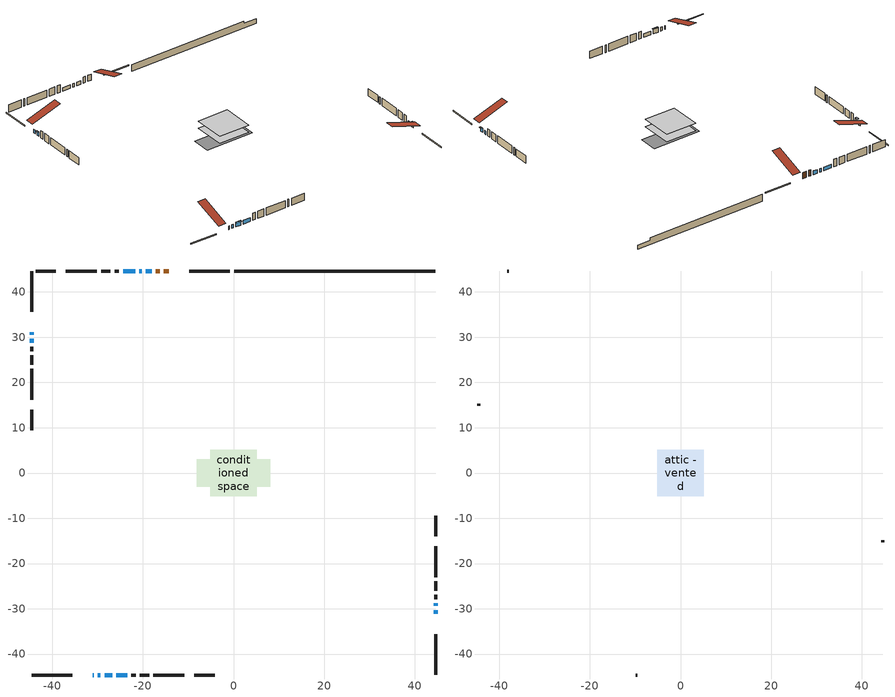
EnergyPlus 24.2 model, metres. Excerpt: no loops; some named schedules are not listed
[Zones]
conditioned space
 floor adiabatic (AdiabaticFloorConstruction): -5.13,-5.13 -5.13,5.13 5.13,5.13 5.13,-5.13 z1.13
 floor foundation (Slab1 construction): -8.08,-3.05 -8.08,3.05 8.08,3.05 8.08,-3.05 z-1.16
 wall outside (RimJoist1 construction): -0.79,44.63 -9.82,44.63 / -44.63,-44.63 -35.6,-44.63 / -44.63,44.63 -44.63,35.6 / 44.63,-44.63 44.63,-35.6 z1.13:1.43
 wall outside (AdiabaticWallConstruction 1): -14.32,44.63 -15.39,44.63 / -16.32,44.63 -17.13,44.63 z1.13:3.16
 wall outside (AdiabaticWallConstruction): -31.11,-44.63 -30.87,-44.63 / -18.06,44.63 -19.38,44.63 / -29.95,-44.63 -29.4,-44.63 / -44.63,31.11 -44.63,30.57 / -20.31,44.63 -20.79,44.63 / -21.72,44.63 -24.41,44.63 / -25.87,-44.63 -23.48,-44.63 / 44.63,-29.35 44.63,-28.8 z1.13:2.35; 44.63,-31.11 44.63,-30.27 / -28.48,-44.63 -26.8,-44.63 / -44.63,29.64 -44.63,28.8 z1.13:2.6
 wall outside (Wall1 construction): -25.33,44.63 -26.29,44.63 / -22.55,-44.63 -21.6,-44.63 / -44.63,27.87 -44.63,26.92 / 44.63,-27.87 44.63,-26.92 z1.13:3.57
 wall outside (Wall2 construction): -27.22,44.63 -29.26,44.63 / -20.67,-44.63 -18.62,-44.63 / -44.63,25.99 -44.63,23.95 / 44.63,-25.99 44.63,-23.95 z1.13:3.57
 wall outside (Wall3 construction): -30.19,44.63 -37.01,44.63 / -17.69,-44.63 -10.87,-44.63 / -44.63,23.02 -44.63,16.19 / 44.63,-23.02 44.63,-16.19 z1.13:3.57
 wall outside (Wall5 construction): -39.23,44.63 -43.71,44.63 / -8.65,-44.63 -4.18,-44.63 / -44.63,13.97 -44.63,9.5 / 44.63,-13.97 44.63,-9.5 z1.13:3.57
 wall foundation (FoundationWall1 construction): 0.13,44.63,-1.16 0.13,44.63,1.13 40.18,44.63,1.13 40.18,44.63,0.32 44.63,44.63,0.32 44.63,44.63,-1.16
 window (WindowConstruction 6): -31.11,-44.63 -30.88,-44.63 z1.13:2.35
 window (WindowConstruction 8): -18.06,44.63 -19.38,44.63 z1.13:2.35
 window (WindowConstruction 9): -29.95,-44.63 -29.4,-44.63 z1.13:2.35
 window (WindowConstruction 10): -44.63,31.11 -44.63,30.57 z1.13:2.35
 window (WindowConstruction): -20.31,44.63 -20.79,44.63 z1.13:2.35
 window (WindowConstruction 1): -21.72,44.63 -24.4,44.63 z1.13:2.35
 window (WindowConstruction 2): 44.63,-31.11 44.63,-30.27 z1.13:2.6
 window (WindowConstruction 3): -28.48,-44.63 -26.8,-44.63 z1.13:2.6
 window (WindowConstruction 4): -25.87,-44.63 -23.48,-44.63 z1.13:2.35
 window (WindowConstruction 5): -44.63,29.64 -44.63,28.8 z1.13:2.6
 window (WindowConstruction 7): 44.63,-29.35 44.63,-28.8 z1.13:2.35
 door (Door): -14.32,44.63 -15.39,44.63 z1.13:3.16
 door (Door 1): -16.32,44.63 -17.13,44.63 z1.13:3.16
 ceiling adiabatic (AdiabaticFloorConstruction): 5.13,-5.13 5.13,5.13 -5.13,5.13 -5.13,-5.13 z1.13
attic - vented
 floor to conditioned space (Floor1 construction Reversed): -5.13,-5.13 -5.13,5.13 5.13,5.13 5.13,-5.13 z3.57
 wall outside (Wall4 construction): -37.94,44.63 -38.31,44.63 / -9.94,-44.63 -9.58,-44.63 / -44.63,15.26 -44.63,14.9 / 44.63,-15.26 44.63,-14.9 z1.13:3.57
 roof outside (Roof1 construction): -13.39,44.63,3.57 -13.39,34.64,6.9 -10.75,34.64,6.9 -10.75,44.63,3.57; -32.04,-44.63,3.57 -32.04,-34.64,6.9 -34.68,-34.64,6.9 -34.68,-44.63,3.57; -44.63,32.04,3.57 -34.64,32.04,6.9 -34.64,34.68,6.9 -44.63,34.68,3.57; 44.63,-32.04,3.57 34.64,-32.04,6.9 34.64,-34.68,6.9 44.63,-34.68,3.57
shading: 44.63,-30.21 44.63,-31.17 45.18,-31.17 45.18,-30.21 z2.66; -26.74,-44.63 -28.54,-44.63 -28.54,-45.18 -26.74,-45.18 z2.66; -44.63,28.74 -44.63,29.7 -45.18,29.7 -45.18,28.74 z2.66
[Building]
Building 1: Terrain=Suburbs
[Site:Location]
Windsor AP_ON: Latitude {deg}=42.28; Longitude {deg}=-82.96; Time Zone {hr}=-5; Elevation {m}=190; Keep Site Location Information=Yes
[Site:GroundTemperature:Shallow]
6.34957, 4.46684, 4.31606, 5.20952, 8.79623, 12.3662, 15.4612, 17.4219, 17.5884, 15.9938, 12.9777, 9.51722
[Site:WaterMainsTemperature]
Calculation Method=Schedule; Temperature Schedule=mains temperature schedule
[Material] Roughness=Rough; Thermal Absorptance=0.9
Name | Thickness {m} | Conductivity {W/m-K} | Density {kg/m3} | Specific Heat {J/kg-K} | Solar Absorptance | Visible Absorptance
asphalt or fiberglass shingles | 0.00635 | 0.162714 | 1121.4 | 1465.45 | 0.4 | 0.4
ceiling loosefill ins | 0.254 | 0.0480833 | 16.02 | 1046.75 | 0.7 | 0.7
ceiling stud and cavity | 0.1397 | 0.615002 | 65.682 | 1177.47 | 0.7 | 0.7
concrete 4.0 in. | 0.1016 | 1.803125 | 2242.8 | 837.4 | 0.7 | 0.7
concrete 8.0 in. | 0.2032 | 1.803125 | 2242.8 | 837.4 | 0.7 | 0.7
door material | 0.04445 | 0.053851 | 512.64 | 1214.23 | 0.7 | 0.7
exterior vertical ins | 0.040433 | 0.029427 | 32.04 | 1214.23 | 0.7 | 0.7
floor covering | 0.0127 | 0.0433444 | 54.468 | 1339.84 | 0.6 | 0.6
floor rigid ins; wall rigid ins 1 | 0.512978 | 0.029427 | 32.04 | 1214.23 | 0.7 | 0.7
floor stud and cavity | 0.1397 | 1.75129 | 37.0049 | 1207.88 | 0.7 | 0.7
furniture material conditioned space 1 | 0.1524 | 0.115458 | 640.8 | 1214.23 | 0.6 | 0.6
gypsum board | 0.0127 | 0.160291 | 801 | 837.4 | 0.6 | 0.6
gypsum board 1 | 0.0127 | 0.160291 | 801 | 837.4 | 0.7 | 0.7
osb sheathing 0.5 in. | 0.0127 | 0.115458 | 512.64 | 1214.23 | 0.7 | 0.7
osb sheathing 0.75 in. | 0.01905 | 0.115458 | 512.64 | 1214.23 | 0.7 | 0.7
osb sheathing 2.0 in. | 0.0508 | 0.115458 | 512.64 | 1214.23 | 0.7 | 0.7
rim joist rigid ins; wall rigid ins | 0.051816 | 0.029427 | 32.04 | 1214.23 | 0.7 | 0.7
rim joist stud and cavity | 0.0508 | 0.426902 | 125.044 | 1163.47 | 0.6 | 0.6
wall stud and cavity | 0.1397 | 0.255936 | 139.0536 | 1170.24 | 0.7 | 0.7
wall stud and cavity 1 | 0.1397 | 0.277414 | 139.0536 | 1170.24 | 0.7 | 0.7
wall stud and cavity 2 | 0.1397 | 0.203435 | 139.0536 | 1170.24 | 0.7 | 0.7
wall stud and cavity 3 | 0.0889 | 6.9971 | 50.32683 | 1063.81 | 0.6 | 0.6
wall stud and cavity 4 | 0.1397 | 0.206382 | 139.0536 | 1170.24 | 0.7 | 0.7
wall stud and cavity 5 | 0.0889 | 0.380278 | 52.3479 | 1209.89 | 0.7 | 0.7
wall stud and cavity 6 | 0.0889 | 0.391764 | 83.0341 | 1211.67 | 0.7 | 0.7
wood siding | 0.0254 | 0.102417 | 544.68 | 1172.36 | 0.4 | 0.4
wood siding 1 | 0.00254 | 0.102417 | 544.68 | 1172.36 | 0.4 | 0.4
wood siding 2; wood siding 3; wood siding 4 | 0.0254 | 0.102417 | 544.68 | 1172.36 | 0.7 | 0.7
[WindowMaterial:SimpleGlazingSystem]
Name | U-Factor {W/m2-K} | Solar Heat Gain Coefficient
WindowMaterial | 2.87193 | 0.57
WindowMaterial 1 | 2.76632 | 0.65
WindowMaterial 2 | 2.89748 | 0.52
WindowMaterial 3 | 2.89351 | 0.54
WindowMaterial 4 | 3.06612 | 0.38
WindowMaterial 5 | 2.97073 | 0.45
WindowMaterial 6 | 2.81686 | 0.62
[Construction]
AdiabaticFloorConstruction: floor stud and cavity, floor rigid ins, osb sheathing 0.75 in., floor covering
AdiabaticWallConstruction: wood siding 3, wall rigid ins 1, wall stud and cavity 5, gypsum board
AdiabaticWallConstruction 1: wood siding 4, wall rigid ins 1, wall stud and cavity 5, gypsum board
Door; Door 1: door material
Floor1 construction Reversed: gypsum board, ceiling stud and cavity, ceiling loosefill ins
FoundationWall1 construction: concrete 8.0 in., gypsum board 1
furniture construction conditioned space 1: furniture material conditioned space 1
PartitionWallConstruction: gypsum board, wall stud and cavity 6, gypsum board
RimJoist1 construction: wood siding 2, rim joist rigid ins, osb sheathing 2.0 in., rim joist stud and cavity
Roof1 construction: asphalt or fiberglass shingles
Slab1 construction: concrete 4.0 in.
Wall1 construction: wood siding, wall rigid ins, osb sheathing 0.5 in., wall stud and cavity, gypsum board
Wall2 construction: wood siding, wall rigid ins, osb sheathing 0.5 in., wall stud and cavity 1, gypsum board
Wall3 construction: wood siding, wall rigid ins, osb sheathing 0.5 in., wall stud and cavity 2, gypsum board
Wall4 construction: wood siding 1, wall stud and cavity 3
Wall5 construction: wood siding, wall rigid ins, osb sheathing 0.5 in., wall stud and cavity 4, gypsum board
WindowConstruction: WindowMaterial
WindowConstruction 1: WindowMaterial 1
WindowConstruction 10; WindowConstruction 7; WindowConstruction 9: WindowMaterial 5
WindowConstruction 2; WindowConstruction 3; WindowConstruction 5: WindowMaterial 2
WindowConstruction 4: WindowMaterial 3
WindowConstruction 6: WindowMaterial 4
WindowConstruction 8: WindowMaterial 6
[Zone] Multiplier=1; Part of Total Floor Area=Yes
Name | Volume {m3}
attic - vented | 56.9903
conditioned space | 504.6
[Space]
Name | Zone | Volume {m3}
attic - vented 1 | attic - vented | 56.9903
conditioned space 1 | conditioned space | 504.6
[ZoneInfiltration:EffectiveLeakageArea]
infil attic - vented 1: Zone or Space=attic - vented 1; Schedule=Always On Discrete; Effective Air Leakage Area {cm2}=4682.22; Stack Coefficient=0.000401291; Wind Coefficient=1.35347e-05
[ZoneMixing]
whole house fan mix: Zone or Space=attic - vented; Schedule=Always On Continuous; Design Flow Rate Calculation Method=Flow/Zone; Design Flow Rate {m3/s}=0; Source Zone or Space=conditioned space
[SurfaceProperty:ExposedFoundationPerimeter]
Slab1: Exposed Perimeter Calculation Method=TotalExposedPerimeter; Total Exposed Perimeter {m}=44.5
[InternalMass] Zone or ZoneList=conditioned space; Space or SpaceList=conditioned space 1
Name | Construction | Surface Area {m2}
furniture mass conditioned space 1 | furniture construction conditioned space 1 | 81.5603
partition wall mass | PartitionWallConstruction | 203.901
[Lights]
interior lighting: Zone or ZoneList or Space or SpaceList=conditioned space 1; Schedule=interior lighting schedule; Design Level Calculation Method=LightingLevel; Lighting Level {W}=343.2; Return Air Fraction=0; Fraction Radiant=0.6; Fraction Visible=0.2; Fraction Replaceable=1
[People]
occupants: Zone or ZoneList or Space or SpaceList=conditioned space 1; Number of People Schedule=occupants schedule; Number of People Calculation Method=People; Number of People=3; Fraction Radiant=0.314171; Sensible Heat Fraction=0.56303; Activity Level Schedule=occupants activity schedule; Carbon Dioxide Generation Rate {m3/s-W}=0; Enable ASHRAE 55 Comfort Warnings=No; Mean Radiant Temperature Calculation Type=EnclosureAveraged
[ElectricEquipment] Zone or ZoneList or Space or SpaceList=conditioned space 1; Design Level Calculation Method=EquipmentLevel
Name | Schedule | Design Level {W} | Fraction Latent | Fraction Radiant | Fraction Lost
clothes dryer | clothes dryer schedule | 140.772 | 0.015 | 0.081 | 0.85
clothes washer | clothes washer schedule | 32.1985 | 0.03 | 0.162 | 0.7
cooking range | cooking range schedule | 215.147 | 0.08 | 0.432 | 0.2
dishwasher | dishwasher schedule | 66.8632 | 0.3 | 0.18 | 0.4
fridge | fridge schedule | 72.9452 | 0 | 0.6 | 0
mech vent bath fan 0 | mech vent bath fan 0 schedule | 50.2 | 0 | 0 | 1
mech vent bath fan 1 | mech vent bath fan 1 schedule | 50.2 | 0 | 0 | 1
mech vent house fan | mech vent house fan schedule | 19.9167 | 0 | 0 | 0.5
mech vent house fan cfis | mech vent house fan cfis schedule | 0 | 0 | 0 | 0
mech vent range fan 0 | mech vent range fan 0 schedule | 57 | 0 | 0 | 1
misc plug loads | misc plug loads schedule | 494.7 | 0.045 | 0.513 | 0.1
whole house fan | Always On Discrete | 0 | 0 | 0 | 1
[OtherEquipment] Zone or ZoneList or Space or SpaceList=conditioned space 1; Design Level Calculation Method=EquipmentLevel
Name | Fuel Type | Schedule | Design Level {W} | Fraction Latent | Fraction Radiant | Fraction Lost
clothes dryer 1 | Electricity | clothes dryer schedule | 0 | 0.015 | 0.081 | 0.85
cooking range 1 | Electricity | cooking range schedule | 0 | 0.08 | 0.432 | 0.2
general water use latent | None | general water use schedule | 62.594 | 1 | 0 | 0
general water use sensible | None | general water use schedule | -61.6891 | 0 | 0.6 | 0
mech vent house fan latent load | None | Always On Discrete | 0 | 1 | 0 | 0
mech vent house fan sensible load | None | Always On Discrete | 0 | 0 | 0 | 0
water heater energy adjustment1 | NaturalGas | Always On Discrete | 0.01 | 0 | 0 | 1
[ZoneInfiltration:DesignFlowRate] Zone or ZoneList or Space or SpaceList=conditioned space 1; Schedule=Always On Discrete; Design Flow Rate Calculation Method=Flow/Zone; Design Flow Rate {m3/s}=0
infil flow; natural vent flow; whole house fan flow
[AvailabilityManager:Scheduled]
central ac and furnace airloop Availability Manager: Schedule=Always On Discrete
[Foundation:Kiva]
Foundation Kiva 1: Initial Indoor Air Temperature {C}=18; Wall Height Above Grade {m}=1.12999; Wall Depth Below Slab {m}=0.2032; Custom Block Material Name 1=exterior vertical ins; Custom Block Depth 1 {m}=2.28999; Custom Block X Position 1 {m}=0.2159; Custom Block Z Position 1 {m}=0
[Foundation:Kiva:Settings]
Soil Conductivity {W/m-K}=0.849921; Soil Density {kg/m3}=1842.3; Soil Specific Heat {J/kg-K}=418.7; Ground Solar Absorptivity=0.9; Ground Thermal Absorptivity=0.9; Ground Surface Roughness {m}=0.03; Far-Field Width {m}=40; Deep-Ground Boundary Condition=ZeroFlux; Deep-Ground Depth {m}=40; Minimum Cell Dimension {m}=0.2; Maximum Cell Growth Coefficient=3; Simulation Timestep=Timestep
[Exterior:Lights]
exterior lighting: Schedule=exterior lighting schedule; Design Level {W}=75.6
[EnergyManagementSystem:GlobalVariable]
central_ac_and_furnace_airloop_Fan_RTF
infil_program_Qfan
infil_program_Qinf
natural_vent_program_Qnv
natural_vent_program_Qwhf
[EnergyManagementSystem:Sensor]
Name | Output:Variable or Output:Meter Index Key | Output:Variable or Output:Meter
airflow_gain | infil flow | Infiltration Sensible Heat Gain Energy
airflow_gain_1 | natural vent flow | Infiltration Sensible Heat Gain Energy
airflow_gain_2 | whole house fan flow | Infiltration Sensible Heat Gain Energy
airflow_loss | infil flow | Infiltration Sensible Heat Loss Energy
airflow_loss_1 | natural vent flow | Infiltration Sensible Heat Loss Energy
airflow_loss_2 | whole house fan flow | Infiltration Sensible Heat Loss Energy
clg_load_cond |  | Cooling:EnergyTransfer:Zone:CONDITIONED SPACE
clg_sp_s; clg_sp_s_1 | cooling setpoint | Schedule Value
clothes_dryer_exhaust_0_sch_s | clothes dryer exhaust 0 schedule | Schedule Value
cool_season | cooling season schedule | Schedule Value
htg_load_cond |  | Heating:EnergyTransfer:Zone:CONDITIONED SPACE
htg_sp_s; htg_sp_s_1 | heating setpoint | Schedule Value
ig_ee_conv | clothes dryer | Electric Equipment Convective Heating Energy
ig_ee_conv_2 | cooking range | Electric Equipment Convective Heating Energy
ig_ee_conv_4 | fridge | Electric Equipment Convective Heating Energy
ig_ee_conv_5 | misc plug loads | Electric Equipment Convective Heating Energy
ig_ee_conv_6 | whole house fan | Electric Equipment Convective Heating Energy
ig_ee_rad | clothes dryer | Electric Equipment Radiant Heating Energy
ig_ee_rad_2 | cooking range | Electric Equipment Radiant Heating Energy
ig_ee_rad_4 | fridge | Electric Equipment Radiant Heating Energy
ig_ee_rad_5 | misc plug loads | Electric Equipment Radiant Heating Energy
ig_ee_rad_6 | whole house fan | Electric Equipment Radiant Heating Energy
ig_lgt_conv | interior lighting | Lights Convective Heating Energy
ig_lgt_rad | interior lighting | Lights Radiant Heating Energy
ig_lgt_vis | interior lighting | Lights Visible Radiation Heating Energy
ig_oe_conv | clothes dryer 1 | Other Equipment Convective Heating Energy
ig_oe_conv_1 | cooking range 1 | Other Equipment Convective Heating Energy
ig_oe_conv_2 | general water use latent | Other Equipment Convective Heating Energy
ig_oe_conv_3 | general water use sensible | Other Equipment Convective Heating Energy
ig_oe_conv_4 | water heater energy adjustment1 | Other Equipment Convective Heating Energy
ig_oe_rad | clothes dryer 1 | Other Equipment Radiant Heating Energy
ig_oe_rad_1 | cooking range 1 | Other Equipment Radiant Heating Energy
ig_oe_rad_2 | general water use latent | Other Equipment Radiant Heating Energy
ig_oe_rad_3 | general water use sensible | Other Equipment Radiant Heating Energy
ig_oe_rad_4 | water heater energy adjustment1 | Other Equipment Radiant Heating Energy
ig_ppl_conv | occupants | People Convective Heating Energy
ig_ppl_rad | occupants | People Radiant Heating Energy
im_conv | furniture mass conditioned space 1 | Surface Inside Face Convection Heat Gain Energy
im_conv_1 | partition wall mass | Surface Inside Face Convection Heat Gain Energy
im_ig | furniture mass conditioned space 1 | Surface Inside Face Internal Gains Radiation Heat Gain Energy
im_ig_1 | partition wall mass | Surface Inside Face Internal Gains Radiation Heat Gain Energy
im_lgt | furniture mass conditioned space 1 | Surface Inside Face Lights Radiation Heat Gain Energy
im_lgt_1 | partition wall mass | Surface Inside Face Lights Radiation Heat Gain Energy
im_sol | furniture mass conditioned space 1 | Surface Inside Face Solar Radiation Heat Gain Energy
im_sol_1 | partition wall mass | Surface Inside Face Solar Radiation Heat Gain Energy
im_surf | furniture mass conditioned space 1 | Surface Inside Face Net Surface Thermal Radiation Heat Gain Energy
im_surf_1 | partition wall mass | Surface Inside Face Net Surface Thermal Radiation Heat Gain Energy
mech_vent_bath_fan_0_sch_s | mech vent bath fan 0 schedule | Schedule Value
mech_vent_bath_fan_1_sch_s | mech vent bath fan 1 schedule | Schedule Value
mech_vent_range_fan_0_sch_s | mech vent range fan 0 schedule | Schedule Value
mv_conv | mech vent bath fan 0 | Electric Equipment Convective Heating Energy
mv_conv_1 | mech vent bath fan 1 | Electric Equipment Convective Heating Energy
mv_conv_2 | mech vent house fan | Electric Equipment Convective Heating Energy
mv_conv_3 | mech vent house fan cfis | Electric Equipment Convective Heating Energy
mv_conv_4 | mech vent range fan 0 | Electric Equipment Convective Heating Energy
mv_conv_5 | mech vent house fan latent load | Other Equipment Convective Heating Energy
mv_conv_6 | mech vent house fan sensible load | Other Equipment Convective Heating Energy
mv_rad | mech vent bath fan 0 | Electric Equipment Radiant Heating Energy
mv_rad_1 | mech vent bath fan 1 | Electric Equipment Radiant Heating Energy
mv_rad_2 | mech vent house fan | Electric Equipment Radiant Heating Energy
mv_rad_3 | mech vent house fan cfis | Electric Equipment Radiant Heating Energy
mv_rad_4 | mech vent range fan 0 | Electric Equipment Radiant Heating Energy
mv_rad_5 | mech vent house fan latent load | Other Equipment Radiant Heating Energy
mv_rad_6 | mech vent house fan sensible load | Other Equipment Radiant Heating Energy
natural_vent_s | natural vent schedule | Schedule Value
out_pb_s |  | Site Outdoor Air Barometric Pressure
out_wt_s |  | Site Outdoor Air Humidity Ratio
site_vw_s |  | Site Wind Speed
ss_back_out | Window1 | Surface Window Shortwave from Zone Back Out Window Heat Transfer Rate
ss_back_out_1 | Window10 | Surface Window Shortwave from Zone Back Out Window Heat Transfer Rate
ss_back_out_10 | Window9 | Surface Window Shortwave from Zone Back Out Window Heat Transfer Rate
ss_back_out_2 | Window11 | Surface Window Shortwave from Zone Back Out Window Heat Transfer Rate
ss_back_out_3 | Window12 | Surface Window Shortwave from Zone Back Out Window Heat Transfer Rate
ss_back_out_4 | Window2 | Surface Window Shortwave from Zone Back Out Window Heat Transfer Rate
ss_back_out_5 | Window3 | Surface Window Shortwave from Zone Back Out Window Heat Transfer Rate
ss_back_out_6 | Window4 | Surface Window Shortwave from Zone Back Out Window Heat Transfer Rate
ss_back_out_7 | Window5 | Surface Window Shortwave from Zone Back Out Window Heat Transfer Rate
ss_back_out_8 | Window7 | Surface Window Shortwave from Zone Back Out Window Heat Transfer Rate
ss_back_out_9 | Window8 | Surface Window Shortwave from Zone Back Out Window Heat Transfer Rate
ss_conv | Door1 | Surface Inside Face Convection Heat Gain Energy
ss_conv_1 | Door2 | Surface Inside Face Convection Heat Gain Energy
ss_conv_10 | Window7 | Surface Inside Face Convection Heat Gain Energy
ss_conv_11 | Window8 | Surface Inside Face Convection Heat Gain Energy
ss_conv_12 | Window9 | Surface Inside Face Convection Heat Gain Energy
ss_conv_2 | Window1 | Surface Inside Face Convection Heat Gain Energy
ss_conv_3 | Window10 | Surface Inside Face Convection Heat Gain Energy
ss_conv_4 | Window11 | Surface Inside Face Convection Heat Gain Energy
ss_conv_5 | Window12 | Surface Inside Face Convection Heat Gain Energy
ss_conv_6 | Window2 | Surface Inside Face Convection Heat Gain Energy
ss_conv_7 | Window3 | Surface Inside Face Convection Heat Gain Energy
ss_conv_8 | Window4 | Surface Inside Face Convection Heat Gain Energy
ss_conv_9 | Window5 | Surface Inside Face Convection Heat Gain Energy
ss_ig | Door1 | Surface Inside Face Internal Gains Radiation Heat Gain Energy
ss_ig_1 | Door2 | Surface Inside Face Internal Gains Radiation Heat Gain Energy
ss_ig_10 | Window7 | Surface Inside Face Internal Gains Radiation Heat Gain Energy
ss_ig_11 | Window8 | Surface Inside Face Internal Gains Radiation Heat Gain Energy
ss_ig_12 | Window9 | Surface Inside Face Internal Gains Radiation Heat Gain Energy
ss_ig_2 | Window1 | Surface Inside Face Internal Gains Radiation Heat Gain Energy
ss_ig_3 | Window10 | Surface Inside Face Internal Gains Radiation Heat Gain Energy
ss_ig_4 | Window11 | Surface Inside Face Internal Gains Radiation Heat Gain Energy
ss_ig_5 | Window12 | Surface Inside Face Internal Gains Radiation Heat Gain Energy
ss_ig_6 | Window2 | Surface Inside Face Internal Gains Radiation Heat Gain Energy
ss_ig_7 | Window3 | Surface Inside Face Internal Gains Radiation Heat Gain Energy
ss_ig_8 | Window4 | Surface Inside Face Internal Gains Radiation Heat Gain Energy
ss_ig_9 | Window5 | Surface Inside Face Internal Gains Radiation Heat Gain Energy
ss_lgt | Door1 | Surface Inside Face Lights Radiation Heat Gain Energy
ss_lgt_1 | Door2 | Surface Inside Face Lights Radiation Heat Gain Energy
ss_sol | Door1 | Surface Inside Face Solar Radiation Heat Gain Energy
ss_sol_1 | Door2 | Surface Inside Face Solar Radiation Heat Gain Energy
ss_surf | Door1 | Surface Inside Face Net Surface Thermal Radiation Heat Gain Energy
ss_surf_1 | Door2 | Surface Inside Face Net Surface Thermal Radiation Heat Gain Energy
ss_surf_10 | Window7 | Surface Inside Face Net Surface Thermal Radiation Heat Gain Energy
ss_surf_11 | Window8 | Surface Inside Face Net Surface Thermal Radiation Heat Gain Energy
ss_surf_12 | Window9 | Surface Inside Face Net Surface Thermal Radiation Heat Gain Energy
ss_surf_2 | Window1 | Surface Inside Face Net Surface Thermal Radiation Heat Gain Energy
ss_surf_3 | Window10 | Surface Inside Face Net Surface Thermal Radiation Heat Gain Energy
ss_surf_4 | Window11 | Surface Inside Face Net Surface Thermal Radiation Heat Gain Energy
ss_surf_5 | Window12 | Surface Inside Face Net Surface Thermal Radiation Heat Gain Energy
ss_surf_6 | Window2 | Surface Inside Face Net Surface Thermal Radiation Heat Gain Energy
ss_surf_7 | Window3 | Surface Inside Face Net Surface Thermal Radiation Heat Gain Energy
ss_surf_8 | Window4 | Surface Inside Face Net Surface Thermal Radiation Heat Gain Energy
ss_surf_9 | Window5 | Surface Inside Face Net Surface Thermal Radiation Heat Gain Energy
ss_trans_in | Window1 | Surface Window Transmitted Solar Radiation Rate
ss_trans_in_1 | Window10 | Surface Window Transmitted Solar Radiation Rate
ss_trans_in_10 | Window9 | Surface Window Transmitted Solar Radiation Rate
ss_trans_in_2 | Window11 | Surface Window Transmitted Solar Radiation Rate
ss_trans_in_3 | Window12 | Surface Window Transmitted Solar Radiation Rate
ss_trans_in_4 | Window2 | Surface Window Transmitted Solar Radiation Rate
ss_trans_in_5 | Window3 | Surface Window Transmitted Solar Radiation Rate
ss_trans_in_6 | Window4 | Surface Window Transmitted Solar Radiation Rate
ss_trans_in_7 | Window5 | Surface Window Transmitted Solar Radiation Rate
ss_trans_in_8 | Window7 | Surface Window Transmitted Solar Radiation Rate
ss_trans_in_9 | Window8 | Surface Window Transmitted Solar Radiation Rate
ss_trans_out | Window1 | Surface Inside Face Initial Transmitted Diffuse Transmitted Out Window Solar Radiation Rate
ss_trans_out_1 | Window10 | Surface Inside Face Initial Transmitted Diffuse Transmitted Out Window Solar Radiation Rate
ss_trans_out_10 | Window9 | Surface Inside Face Initial Transmitted Diffuse Transmitted Out Window Solar Radiation Rate
ss_trans_out_2 | Window11 | Surface Inside Face Initial Transmitted Diffuse Transmitted Out Window Solar Radiation Rate
ss_trans_out_3 | Window12 | Surface Inside Face Initial Transmitted Diffuse Transmitted Out Window Solar Radiation Rate
ss_trans_out_4 | Window2 | Surface Inside Face Initial Transmitted Diffuse Transmitted Out Window Solar Radiation Rate
ss_trans_out_5 | Window3 | Surface Inside Face Initial Transmitted Diffuse Transmitted Out Window Solar Radiation Rate
ss_trans_out_6 | Window4 | Surface Inside Face Initial Transmitted Diffuse Transmitted Out Window Solar Radiation Rate
ss_trans_out_7 | Window5 | Surface Inside Face Initial Transmitted Diffuse Transmitted Out Window Solar Radiation Rate
ss_trans_out_8 | Window7 | Surface Inside Face Initial Transmitted Diffuse Transmitted Out Window Solar Radiation Rate
ss_trans_out_9 | Window8 | Surface Inside Face Initial Transmitted Diffuse Transmitted Out Window Solar Radiation Rate
s_conv | Floor1 | Surface Inside Face Convection Heat Gain Energy
